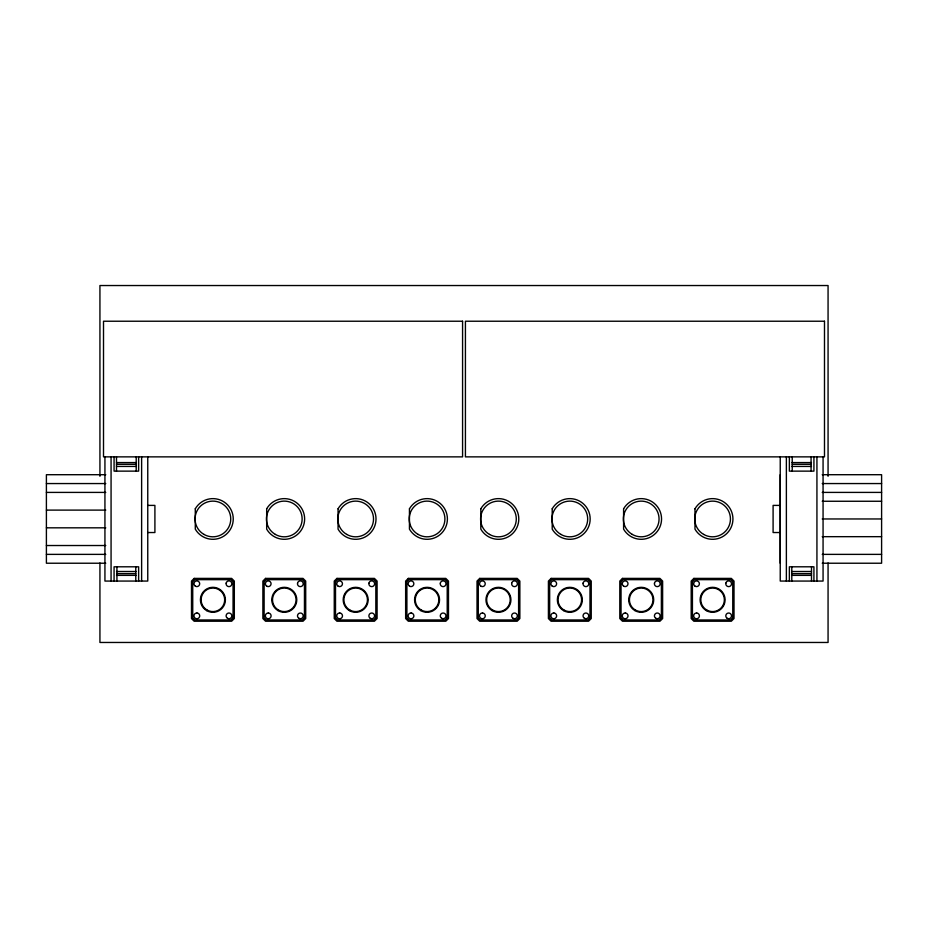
<?xml version="1.0" encoding="UTF-8"?>
<svg xmlns="http://www.w3.org/2000/svg" width="928" height="928" viewBox="0 0 928 928"><rect width="100%" height="100%" fill="white"/><g stroke="black" fill="none" stroke-linecap="round" stroke-linejoin="round"><path stroke-width="1.39" d="M780.239 456.866L780.239 581.067L823.066 581.067L823.066 456.866M786.376 581.067L786.376 456.866M789.368 581.067L789.368 566.799L813.926 566.799L813.926 581.067M789.368 456.866L789.368 471.134L813.926 471.134L813.926 456.866M816.93 581.067L816.93 456.866M116.499 462.573L136.207 462.573M791.828 462.573L811.478 462.573M116.499 464.29L136.207 464.29M792.222 464.29L811.072 464.29M116.499 466.424L136.207 466.424M791.828 466.424L811.478 466.424M105.769 474.707L46.4 474.707L46.4 563.226L105.769 563.226M822.231 474.707L881.6 474.707L881.6 563.226L822.231 563.226M46.4 483.558L105.769 483.558M822.231 483.558L881.6 483.558M46.4 492.408L105.769 492.408M822.231 492.408L881.6 492.408M822.231 501.259L881.6 501.259M147.761 505.4L154.906 505.4L154.906 532.533L147.761 532.533M780.239 505.4L773.094 505.4L773.094 532.533L780.239 532.533M46.4 510.11L105.769 510.11M822.231 518.961L881.6 518.961M46.4 527.823L105.769 527.823M822.231 536.674L881.6 536.674M46.4 545.525L105.769 545.525M46.4 554.376L105.769 554.376M822.231 554.376L881.6 554.376M116.522 571.509L136.172 571.509M791.793 571.509L811.501 571.509M116.928 573.643L135.778 573.643M791.793 573.643L811.501 573.643M116.522 575.36L136.172 575.36M791.793 575.36L811.501 575.36M828.066 476.284L828.066 285.534L99.934 285.534L99.934 476.284M828.066 562.983L828.066 642.466L99.934 642.466L99.934 562.983M811.501 566.799L811.501 581.067M811.072 456.866L811.072 471.134M792.222 456.866L792.222 471.134M791.793 566.799L791.793 581.067M780.239 474.707L780.239 563.226M147.761 456.866L147.761 581.067L104.934 581.067L104.934 456.866M141.624 456.866L141.624 581.067M138.632 456.866L138.632 471.134L114.074 471.134L114.074 456.866M138.632 581.067L138.632 566.799L114.074 566.799L114.074 581.067M136.207 456.866L136.207 471.134M135.778 566.799L135.778 581.067M116.928 566.799L116.928 581.067M116.499 456.866L116.499 471.134M111.07 456.866L111.07 581.067M226.177 583.132L226.119 583.874A2.854 2.854 0 0 0 228.358 586.542L229.1 586.6A2.854 2.854 0 0 0 231.756 584.362L231.814 583.619A2.854 2.854 0 0 0 229.576 580.963L228.833 580.893A2.854 2.854 0 0 0 226.177 583.132M297.563 583.132L297.494 583.874A2.854 2.854 0 0 0 299.744 586.542L300.486 586.6A2.854 2.854 0 0 0 303.143 584.362L303.201 583.619A2.854 2.854 0 0 0 300.962 580.963L300.22 580.893A2.854 2.854 0 0 0 297.563 583.132M368.95 583.132L368.88 583.874A2.854 2.854 0 0 0 371.13 586.542L371.873 586.6A2.854 2.854 0 0 0 374.529 584.362L374.587 583.619A2.854 2.854 0 0 0 372.348 580.963L371.606 580.893A2.854 2.854 0 0 0 368.95 583.132M440.336 583.132L440.266 583.874A2.854 2.854 0 0 0 442.505 586.542L443.248 586.6A2.854 2.854 0 0 0 445.904 584.362L445.974 583.619A2.854 2.854 0 0 0 443.735 580.963L442.992 580.893A2.854 2.854 0 0 0 440.336 583.132M511.711 583.132L511.653 583.874A2.854 2.854 0 0 0 513.892 586.542L514.634 586.6A2.854 2.854 0 0 0 517.29 584.362L517.36 583.619A2.854 2.854 0 0 0 515.11 580.963L514.367 580.893A2.854 2.854 0 0 0 511.711 583.132M583.097 583.132L583.039 583.874A2.854 2.854 0 0 0 585.278 586.542L586.02 586.6A2.854 2.854 0 0 0 588.677 584.362L588.746 583.619A2.854 2.854 0 0 0 586.496 580.963L585.754 580.893A2.854 2.854 0 0 0 583.097 583.132M654.484 583.132L654.426 583.874A2.854 2.854 0 0 0 656.664 586.542L657.407 586.6A2.854 2.854 0 0 0 660.063 584.362L660.121 583.619A2.854 2.854 0 0 0 657.882 580.963L657.14 580.893A2.854 2.854 0 0 0 654.484 583.132M725.87 583.132L725.8 583.874A2.854 2.854 0 0 0 728.051 586.542L728.793 586.6A2.854 2.854 0 0 0 731.45 584.362L731.508 583.619A2.854 2.854 0 0 0 729.269 580.963L728.526 580.893A2.854 2.854 0 0 0 725.87 583.132M195.286 508.799L195.286 529.134A20.346 20.346 0 0 0 225.98 534.551A20.346 20.346 0 0 0 225.98 503.382A20.346 20.346 0 0 0 195.286 508.799M266.672 508.799L266.672 529.134A20.346 20.346 0 0 0 297.366 534.551A20.346 20.346 0 0 0 297.366 503.382A20.346 20.346 0 0 0 266.672 508.799M338.059 508.799L338.059 529.134A20.346 20.346 0 0 0 368.752 534.551A20.346 20.346 0 0 0 368.752 503.382A20.346 20.346 0 0 0 338.059 508.799M409.445 508.799L409.445 529.134A20.346 20.346 0 0 0 440.139 534.551A20.346 20.346 0 0 0 440.139 503.382A20.346 20.346 0 0 0 409.445 508.799M480.82 508.799L480.82 529.134A20.346 20.346 0 0 0 511.525 534.551A20.346 20.346 0 0 0 511.525 503.382A20.346 20.346 0 0 0 480.82 508.799M552.206 508.799L552.206 529.134A20.346 20.346 0 0 0 582.9 534.551A20.346 20.346 0 0 0 582.9 503.382A20.346 20.346 0 0 0 552.206 508.799M623.593 508.799L623.593 529.134A20.346 20.346 0 0 0 654.286 534.551A20.346 20.346 0 0 0 654.286 503.382A20.346 20.346 0 0 0 623.593 508.799M694.979 508.799L694.979 529.134A20.346 20.346 0 0 0 725.673 534.551A20.346 20.346 0 0 0 725.673 503.382A20.346 20.346 0 0 0 694.979 508.799M233.067 617.839L230.933 619.974L194.88 619.974L192.734 617.839L192.734 581.786L194.88 579.652L230.933 579.652L233.067 581.786L233.067 617.839M304.454 617.839L302.319 619.974L266.266 619.974L264.12 617.839L264.12 581.786L266.266 579.652L302.319 579.652L304.454 581.786L304.454 617.839M375.828 617.839L373.706 619.974L337.641 619.974L335.507 617.839L335.507 581.786L337.641 579.652L373.706 579.652L375.828 581.786L375.828 617.839M447.215 617.839L445.092 619.974L409.028 619.974L406.893 617.839L406.893 581.786L409.028 579.652L445.092 579.652L447.215 581.786L447.215 617.839M518.601 617.839L516.467 619.974L480.414 619.974L478.28 617.839L478.28 581.786L480.414 579.652L516.467 579.652L518.601 581.786L518.601 617.839M589.988 617.839L587.853 619.974L551.8 619.974L549.666 617.839L549.666 581.786L551.8 579.652L587.853 579.652L589.988 581.786L589.988 617.839M661.374 617.839L659.24 619.974L623.187 619.974L621.041 617.839L621.041 581.786L623.187 579.652L659.24 579.652L661.374 581.786L661.374 617.839M732.76 617.839L730.626 619.974L694.573 619.974L692.427 617.839L692.427 581.786L694.573 579.652L730.626 579.652L732.76 581.786L732.76 617.839M194.161 578.399L191.493 581.067L191.493 618.547L194.161 621.226L231.64 621.226L234.32 618.547L234.32 581.067L231.64 578.399L194.161 578.399M265.547 578.399L262.879 581.067L262.879 618.547L265.547 621.226L303.027 621.226L305.706 618.547L305.706 581.067L303.027 578.399L265.547 578.399M336.934 578.399L334.254 581.067L334.254 618.547L336.934 621.226L374.413 621.226L377.093 618.547L377.093 581.067L374.413 578.399L336.934 578.399M408.32 578.399L405.64 581.067L405.64 618.547L408.32 621.226L445.8 621.226L448.479 618.547L448.479 581.067L445.8 578.399L408.32 578.399M479.706 578.399L477.027 581.067L477.027 618.547L479.706 621.226L517.186 621.226L519.854 618.547L519.854 581.067L517.186 578.399L479.706 578.399M551.093 578.399L548.413 581.067L548.413 618.547L551.093 621.226L588.561 621.226L591.24 618.547L591.24 581.067L588.561 578.399L551.093 578.399M622.479 578.399L619.8 581.067L619.8 618.547L622.479 621.226L659.947 621.226L662.627 618.547L662.627 581.067L659.947 578.399L622.479 578.399M693.854 578.399L691.186 581.067L691.186 618.547L693.854 621.226L731.334 621.226L734.013 618.547L734.013 581.067L731.334 578.399L693.854 578.399M196.98 613.014L196.237 613.083A2.854 2.854 0 0 0 193.987 615.74L194.056 616.482A2.854 2.854 0 0 0 196.713 618.721L197.455 618.663A2.854 2.854 0 0 0 199.694 616.006L199.636 615.264A2.854 2.854 0 0 0 196.98 613.014M268.366 613.014L267.624 613.083A2.854 2.854 0 0 0 265.373 615.74L265.443 616.482A2.854 2.854 0 0 0 268.088 618.721L268.83 618.663A2.854 2.854 0 0 0 271.08 616.006L271.022 615.264A2.854 2.854 0 0 0 268.366 613.014M339.752 613.014L339.01 613.083A2.854 2.854 0 0 0 336.76 615.74L336.818 616.482A2.854 2.854 0 0 0 339.474 618.721L340.216 618.663A2.854 2.854 0 0 0 342.467 616.006L342.397 615.264A2.854 2.854 0 0 0 339.752 613.014M411.127 613.014L410.385 613.083A2.854 2.854 0 0 0 408.146 615.74L408.204 616.482A2.854 2.854 0 0 0 410.86 618.721L411.603 618.663A2.854 2.854 0 0 0 413.853 616.006L413.784 615.264A2.854 2.854 0 0 0 411.127 613.014M482.514 613.014L481.771 613.083A2.854 2.854 0 0 0 479.532 615.74L479.59 616.482A2.854 2.854 0 0 0 482.247 618.721L482.989 618.663A2.854 2.854 0 0 0 485.228 616.006L485.17 615.264A2.854 2.854 0 0 0 482.514 613.014M553.9 613.014L553.158 613.083A2.854 2.854 0 0 0 550.919 615.74L550.977 616.482A2.854 2.854 0 0 0 553.633 618.721L554.376 618.663A2.854 2.854 0 0 0 556.614 616.006L556.556 615.264A2.854 2.854 0 0 0 553.9 613.014M625.286 613.014L624.544 613.083A2.854 2.854 0 0 0 622.294 615.74L622.363 616.482A2.854 2.854 0 0 0 625.02 618.721L625.762 618.663A2.854 2.854 0 0 0 628.001 616.006L627.943 615.264A2.854 2.854 0 0 0 625.286 613.014M696.673 613.014L695.93 613.083A2.854 2.854 0 0 0 693.68 615.74L693.75 616.482A2.854 2.854 0 0 0 696.394 618.721L697.137 618.663A2.854 2.854 0 0 0 699.387 616.006L699.329 615.264A2.854 2.854 0 0 0 696.673 613.014M462.573 321.227L103.507 321.227L103.507 456.866L462.573 456.866L462.573 321.227M824.493 321.227L465.427 321.227L465.427 456.866L824.493 456.866L824.493 321.227M695.107 586.218A2.854 2.854 0 0 0 699.387 583.747A2.854 2.854 0 0 0 695.107 581.276A2.854 2.854 0 0 0 695.107 586.218M727.227 618.338A2.854 2.854 0 0 0 731.519 615.867A2.854 2.854 0 0 0 727.227 613.396A2.854 2.854 0 0 0 727.227 618.338M706.347 610.624A12.493 12.493 0 0 0 725.093 599.813A12.493 12.493 0 0 0 706.347 588.99A12.493 12.493 0 0 0 706.347 610.624M706.707 610.009A11.774 11.774 0 0 0 724.374 599.813A11.774 11.774 0 0 0 706.707 589.605A11.774 11.774 0 0 0 706.707 610.009M552.334 586.218A2.854 2.854 0 0 0 556.626 583.747A2.854 2.854 0 0 0 552.334 581.276A2.854 2.854 0 0 0 552.334 586.218M584.466 618.338A2.854 2.854 0 0 0 588.746 615.867A2.854 2.854 0 0 0 584.466 613.396A2.854 2.854 0 0 0 584.466 618.338M563.586 610.624A12.493 12.493 0 0 0 582.32 599.813A12.493 12.493 0 0 0 563.586 588.99A12.493 12.493 0 0 0 563.586 610.624M563.934 610.009A11.774 11.774 0 0 0 581.601 599.813A11.774 11.774 0 0 0 563.934 589.605A11.774 11.774 0 0 0 563.934 610.009M480.959 586.218A2.854 2.854 0 0 0 485.24 583.747A2.854 2.854 0 0 0 480.959 581.276A2.854 2.854 0 0 0 480.959 586.218M513.08 618.338A2.854 2.854 0 0 0 517.36 615.867A2.854 2.854 0 0 0 513.08 613.396A2.854 2.854 0 0 0 513.08 618.338M492.2 610.624A12.493 12.493 0 0 0 510.934 599.813A12.493 12.493 0 0 0 492.2 588.99A12.493 12.493 0 0 0 492.2 610.624M492.559 610.009A11.774 11.774 0 0 0 510.226 599.813A11.774 11.774 0 0 0 492.559 589.605A11.774 11.774 0 0 0 492.559 610.009M409.573 586.218A2.854 2.854 0 0 0 413.853 583.747A2.854 2.854 0 0 0 409.573 581.276A2.854 2.854 0 0 0 409.573 586.218M441.693 618.338A2.854 2.854 0 0 0 445.974 615.867A2.854 2.854 0 0 0 441.693 613.396A2.854 2.854 0 0 0 441.693 618.338M420.813 610.624A12.493 12.493 0 0 0 439.547 599.813A12.493 12.493 0 0 0 420.813 588.99A12.493 12.493 0 0 0 420.813 610.624M421.173 610.009A11.774 11.774 0 0 0 438.84 599.813A11.774 11.774 0 0 0 421.173 589.605A11.774 11.774 0 0 0 421.173 610.009M623.72 586.218A2.854 2.854 0 0 0 628.001 583.747A2.854 2.854 0 0 0 623.72 581.276A2.854 2.854 0 0 0 623.72 586.218M655.841 618.338A2.854 2.854 0 0 0 660.133 615.867A2.854 2.854 0 0 0 655.841 613.396A2.854 2.854 0 0 0 655.841 618.338M634.961 610.624A12.493 12.493 0 0 0 653.706 599.813A12.493 12.493 0 0 0 634.961 588.99A12.493 12.493 0 0 0 634.961 610.624M635.32 610.009A11.774 11.774 0 0 0 652.987 599.813A11.774 11.774 0 0 0 635.32 589.605A11.774 11.774 0 0 0 635.32 610.009M338.186 586.218A2.854 2.854 0 0 0 342.467 583.747A2.854 2.854 0 0 0 338.186 581.276A2.854 2.854 0 0 0 338.186 586.218M370.307 618.338A2.854 2.854 0 0 0 374.587 615.867A2.854 2.854 0 0 0 370.307 613.396A2.854 2.854 0 0 0 370.307 618.338M349.427 610.624A12.493 12.493 0 0 0 368.161 599.813A12.493 12.493 0 0 0 349.427 588.99A12.493 12.493 0 0 0 349.427 610.624M349.786 610.009A11.774 11.774 0 0 0 367.453 599.813A11.774 11.774 0 0 0 349.786 589.605A11.774 11.774 0 0 0 349.786 610.009M266.8 586.218A2.854 2.854 0 0 0 271.08 583.747A2.854 2.854 0 0 0 266.8 581.276A2.854 2.854 0 0 0 266.8 586.218M298.92 618.338A2.854 2.854 0 0 0 303.201 615.867A2.854 2.854 0 0 0 298.92 613.396A2.854 2.854 0 0 0 298.92 618.338M278.04 610.624A12.493 12.493 0 0 0 296.786 599.813A12.493 12.493 0 0 0 278.04 588.99A12.493 12.493 0 0 0 278.04 610.624M278.4 610.009A11.774 11.774 0 0 0 296.067 599.813A11.774 11.774 0 0 0 278.4 589.605A11.774 11.774 0 0 0 278.4 610.009M195.414 586.218A2.854 2.854 0 0 0 199.694 583.747A2.854 2.854 0 0 0 195.414 581.276A2.854 2.854 0 0 0 195.414 586.218M227.534 618.338A2.854 2.854 0 0 0 231.826 615.867A2.854 2.854 0 0 0 227.534 613.396A2.854 2.854 0 0 0 227.534 618.338M206.654 610.624A12.493 12.493 0 0 0 225.4 599.813A12.493 12.493 0 0 0 206.654 588.99A12.493 12.493 0 0 0 206.654 610.624M207.014 610.009A11.774 11.774 0 0 0 224.68 599.813A11.774 11.774 0 0 0 207.014 589.605A11.774 11.774 0 0 0 207.014 610.009M703.679 534.424A17.841 17.841 0 0 0 730.44 518.961A17.841 17.841 0 0 0 703.679 503.51A17.841 17.841 0 0 0 703.679 534.424M632.293 534.424A17.841 17.841 0 0 0 659.054 518.961A17.841 17.841 0 0 0 632.293 503.51A17.841 17.841 0 0 0 632.293 534.424M560.906 534.424A17.841 17.841 0 0 0 587.679 518.961A17.841 17.841 0 0 0 560.906 503.51A17.841 17.841 0 0 0 560.906 534.424M489.52 534.424A17.841 17.841 0 0 0 516.293 518.961A17.841 17.841 0 0 0 489.52 503.51A17.841 17.841 0 0 0 489.52 534.424M418.134 534.424A17.841 17.841 0 0 0 444.906 518.961A17.841 17.841 0 0 0 418.134 503.51A17.841 17.841 0 0 0 418.134 534.424M346.747 534.424A17.841 17.841 0 0 0 373.52 518.961A17.841 17.841 0 0 0 346.747 503.51A17.841 17.841 0 0 0 346.747 534.424M275.361 534.424A17.841 17.841 0 0 0 302.134 518.961A17.841 17.841 0 0 0 275.361 503.51A17.841 17.841 0 0 0 275.361 534.424M203.986 534.424A17.841 17.841 0 0 0 230.747 518.961A17.841 17.841 0 0 0 203.986 503.51A17.841 17.841 0 0 0 203.986 534.424"/></g></svg>
